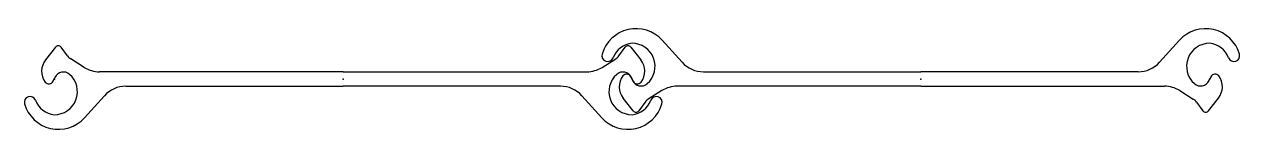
# Model space of a CAD drawing. Extents: x -26 to 1026, y -44 to 44.
import ezdxf

# ---------------------------------------------------------------- set-up
doc = ezdxf.new("R2010")
doc.units = 0
doc.header["$MEASUREMENT"] = 0
doc.layers.get('0').update_dxf_attribs({"color": 5, "linetype": 'CONTINUOUS'})

msp = doc.modelspace()

# ---------------------------------------------------------------- linework, layer by layer
at = {"linetype": 'Continuous'}
for p, q in [((526.07788, 33.56609), (543.38776, 14.46316)), ((973.92212, 33.56609), (956.61224, 14.46316)), ((1.07039, 27.56481), (-7.59084, 16.61159)), ((11.35606, 19.9818), (5.84034, 27.48146)), ((488.64392, 19.9818), (494.15967, 27.48146)), ((498.9296, 27.56481), (507.59085, 16.61159)), ((25.92099, 10.04821), (14.11311, 17.42587)), ((474.07901, 10.04821), (485.8869, 17.42587)), ((-1.04699, -1.96351), (0.4939, 1.35685)), ((250, 6.25), (39.16804, 6.25)), ((250, 6.25), (460.83197, 6.25)), ((498.953, 1.96351), (500.4939, -1.35685)), ((501.047, -1.96351), (499.5061, 1.35685)), ((561.91345, 6.25), (750, 6.25)), ((938.08655, 6.25), (750, 6.25)), ((1001.047, 1.96351), (999.5061, -1.35685)), ((61.91346, -6.25), (250, -6.25)), ((438.08655, -6.25), (250, -6.25)), ((525.92102, -10.04821), (514.1131, -17.42587)), ((750, -6.25), (539.16803, -6.25)), ((750, -6.25), (960.83197, -6.25)), ((974.07898, -10.04821), (985.8869, -17.42587)), ((26.07787, -33.56609), (43.38775, -14.46316)), ((473.92212, -33.56609), (456.61224, -14.46316)), ((501.0704, -27.56481), (492.40915, -16.61159)), ((511.35608, -19.9818), (505.84033, -27.48146)), ((988.64392, -19.9818), (994.15967, -27.48146)), ((998.92963, -27.56481), (1007.59082, -16.61159))]:
    msp.add_line(p, q, dxfattribs=at)
for centre, radius, start, end in [((503.4765, 13.08615), 30.5, 42.18088, 163.87554), ((996.5235, 13.08615), 30.5, 16.12447, 137.81912), ((3.42358, 25.70403), 3, 36.33309, 141.66494), ((478.97964, 20.16813), 5, 163.8755, 338.55214), ((502.24841, 11.02679), 20, 96.45488, 158.55219), ((496.57642, 25.70403), 3, 38.33518, 143.66679), ((500.01419, 10.95), 19.95, 311.33356, 90.04076), ((999.98578, 10.95), 19.95, 89.95916, 228.6665), ((997.75159, 11.02679), 20, 21.44785, 83.54512), ((1021.02032, 20.16813), 5, 201.44786, 16.1245), ((4.84185, 6.78047), 15.85, 141.66491, 216.55637), ((19.41193, 25.90658), 10, 216.33309, 238.00254), ((480.58807, 25.90658), 10, 301.99752, 323.66686), ((495.15814, 6.78047), 15.85, 323.44368, 38.33504), ((561.91345, 31.25), 25, 222.18092, 270), ((938.08655, 31.25), 25, 270, 317.81908), ((0.01419, -10.95), 19.95, 269.95924, 48.66644), ((7.84127, -2.05285), 8.1, 48.67444, 155.10531), ((39.16804, 31.25), 25, 238.00253, 270), ((460.83197, 31.25), 25, 270, 301.99746), ((499.98581, -10.95), 19.95, 131.33356, 270.04076), ((492.15872, -2.05285), 8.1, 24.89466, 131.32554), ((504.84186, -6.78047), 15.85, 143.44368, 218.33504), ((495.32468, 0.2797), 4, 24.89472, 143.48211), ((1004.67529, 0.2797), 4, 36.51763, 155.10509), ((995.15814, -6.78047), 15.85, 321.66489, 36.55632), ((-4.67532, -0.2797), 4, 216.51798, 335.10531), ((61.91346, -31.25), 25, 90, 137.81911), ((438.08655, -31.25), 25, 42.18092, 90), ((507.84128, 2.05285), 8.1, 204.89466, 311.32554), ((504.67532, -0.2797), 4, 204.89472, 323.48211), ((539.16803, -31.25), 25, 90, 121.9974), ((960.83197, -31.25), 25, 58.0026, 90), ((992.15875, 2.05285), 8.1, 228.6743, 335.10525), ((-21.02035, -20.16813), 5, 21.44783, 196.12444), ((2.24843, -11.02679), 20, 201.44782, 263.54509), ((497.75159, -11.02679), 20, 276.45488, 338.55215), ((519.41193, -25.90658), 10, 121.99752, 143.66686), ((521.02032, -20.16813), 5, 343.87569, 158.55214), ((980.58807, -25.90658), 10, 36.33314, 58.00248), ((3.4765, -13.08615), 30.5, 196.12445, 317.81911), ((496.5235, -13.08615), 30.5, 222.18088, 343.87556), ((503.42358, -25.70403), 3, 218.33518, 323.66679), ((996.57642, -25.70403), 3, 216.33321, 321.66518)]:
    msp.add_arc(centre, radius, start, end, dxfattribs=at)
for p in [(0, 0), (250, 0), (500, 0), (500, 0), (750, 0), (1000, 0)]:
    msp.add_point(p, dxfattribs=at)

doc.saveas('drawing.dxf')
